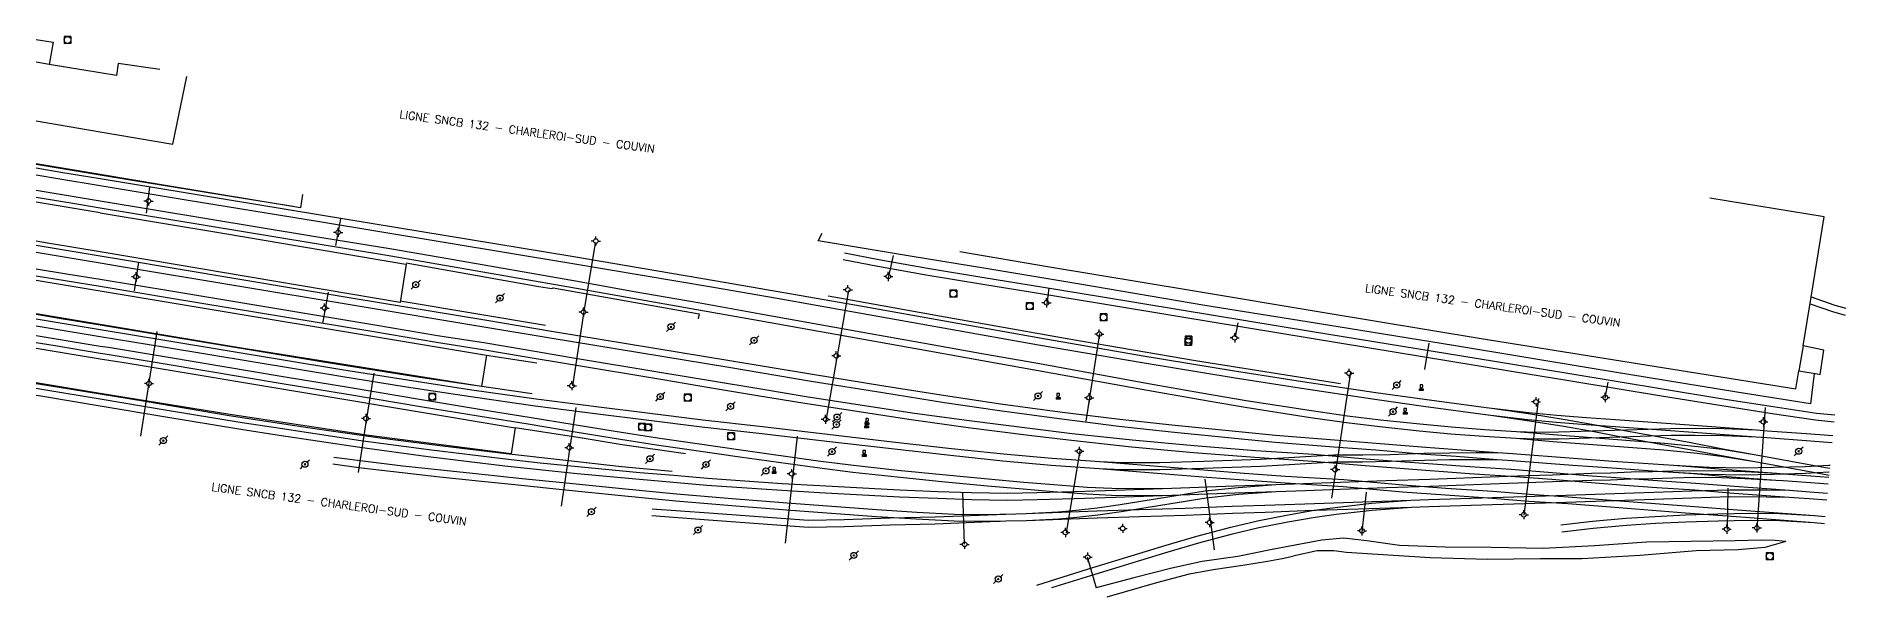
# Model space of a CAD drawing. Header units: millimetres. Extents: x 155000 to 156001, y 121015 to 121765.
# Drawn here: x 155000 to 155395.7, y 121426.9 to 121549.5 of the extents above; entities that cross this region are included whole.
import ezdxf
from ezdxf.enums import TextEntityAlignment as Align

# ---------------------------------------------------------------- set-up
doc = ezdxf.new("R2010")
doc.units = ezdxf.units.MM
doc.layers.get('0').update_dxf_attribs({"linetype": 'CONTINUOUS'})
for name, color, linetype in [('W0101', 7, 'CONTINUOUS'), ('W0104', 1, 'CONTINUOUS'), ('W0211', 2, 'CONTINUOUS'), ('W0214', 2, 'CONTINUOUS'), ('W0420', 7, 'CONTINUOUS'), ('W0438', 7, 'CONTINUOUS'), ('W0473', 7, 'CONTINUOUS'), ('W0610', 7, 'CONTINUOUS'), ('W0611', 7, 'CONTINUOUS'), ('W0700', 7, 'CONTINUOUS'), ('W0710', 7, 'CONTINUOUS'), ('W0989', 7, 'CONTINUOUS')]:
    doc.layers.add(name, color=color, linetype=linetype)
doc.styles.get("Standard").update_dxf_attribs({"font": 'romans.shx', "width": 0.85})

# ---------------------------------------------------------------- blocks, each defined once
blk = doc.blocks.new('T610')
for p, q in [((-0.500001, 0), (-1.000002, 0)), ((0, 0.500001), (0, 1.000002)), ((0.500001, 0), (1.000002, 0)), ((0, -0.500001), (0, -1.000002))]:
    blk.add_line(p, q)
blk.add_ellipse((0, 0), major_axis=(-0.353554, 0.353554), ratio=1, start_param=3.926990817, end_param=10.2101761242)
blk = doc.blocks.new('T438')
for p, q in [((-0.4, 0.2), (0.4, 0.2)), ((-0.4, -0.2), (-0.4, 0.2)), ((0.15, 1.1), (-0.3, 1.1)), ((-0.3, 1.1), (-0.3, 0.5)), ((-0.3, 0.5), (0.15, 0.5)), ((0.3, 0.65), (0.3, 0.95)), ((0.4, 0.2), (0.4, -0.2))]:
    blk.add_line(p, q)
at = {"flags": 128}
for points in [[(-0.4, -0.2), (0.4, 0.2)], [(0.4, -0.2), (-0.4, -0.2)]]:
    blk.add_lwpolyline(points, dxfattribs=at)
for centre, major_axis, start_param, end_param in [((0.15, 0.95), (0.106, -0.106), 0.785398, 2.356194), ((0.15, 0.65), (0.106, 0.106), 3.926991, 5.497787)]:
    blk.add_ellipse(centre, major_axis=major_axis, ratio=1, start_param=start_param, end_param=end_param)
blk = doc.blocks.new('T473')
for p, q in [((-0.166667, 0.166667), (0.166667, -0.166667)), ((-0.166667, -0.166667), (0.166667, 0.166667)), ((0.500001, 0.500001), (1.000002, 1.000002)), ((-1.000002, -1.000002), (-0.500001, -0.500001))]:
    blk.add_line(p, q)
blk.add_ellipse((0, 0), major_axis=(0.471405, 0.471405), ratio=1, start_param=5.4977871438, end_param=11.780972451)
blk = doc.blocks.new('T420')
for p, q in [((0.75, 0.75), (-0.75, 0.75)), ((-0.75, 0.75), (-0.75, -0.75)), ((0.75, 0.75), (0.75, -0.75)), ((0.75, -0.75), (-0.75, -0.75))]:
    blk.add_line(p, q)
blk.add_ellipse((0, 0), major_axis=(-0.53, 0.53), ratio=1, start_param=3.926991, end_param=10.210176)

msp = doc.modelspace()

# ---------------------------------------------------------------- linework, layer by layer
at = {"layer": 'W0101'}
for points in [[(155014, 121541.49), (155002.85, 121543.31), (155000, 121543.78)], [(155027.05, 121542.19), (155017.92, 121543.52), (155017.58, 121540.9), (155014, 121541.49)], [(155014, 121528.58), (155029.88, 121525.88), (155032.95, 121540.63), (155032.95, 121540.63), (155032.95, 121540.63)], [(155000, 121530.97), (155014, 121528.58)]]:
    msp.add_lwpolyline(points, dxfattribs=at)
at = {"layer": 'W0104'}
for points in [[(155000, 121548.77), (155003.7, 121548.15), (155002.85, 121543.31)], [(155014, 121519.23), (155000, 121521.58)], [(155058.22, 121514.86), (155057.76, 121511.98), (155027.86, 121516.9), (155014, 121519.23)], [(155014, 121510.86), (155000, 121513.18)], [(155201.98, 121502.44), (155221.55, 121499.07), (155252.39, 121493.97), (155282.05, 121488.99), (155315.96, 121483.42), (155384.76, 121472.38), (155385.44, 121476.34), (155389.4, 121475.65), (155390.08, 121475.53), (155390.88, 121480.85), (155386.38, 121481.77), (155388.12, 121492.45), (155390.98, 121510.01), (155365.92, 121514.07)], [(155014, 121510.86), (155040.78, 121506.42), (155080.41, 121499.7), (155080.86, 121499.62), (155079.58, 121491.26), (155014, 121502.32)], [(155014, 121502.32), (155002.47, 121504.26), (155000, 121504.68)], [(155000, 121496.11), (155014, 121493.79)], [(155014, 121493.79), (155098.47, 121479.77), (155097.34, 121472.93), (155044.44, 121481.38), (155014, 121486.46)], [(155014, 121486.46), (155000, 121488.81)], [(155000, 121481.27), (155014, 121478.97)], [(155386.38, 121481.77), (155385.44, 121476.34)], [(155014, 121478.97), (155019.67, 121478.04), (155061.59, 121471.06), (155104.74, 121463.9), (155103.85, 121458.2), (155072.72, 121462.16), (155041.91, 121466.87), (155014, 121471.4)], [(155014, 121471.4), (155008.74, 121472.26), (155000, 121473.73)]]:
    msp.add_lwpolyline(points, dxfattribs=at)
at = {"layer": 'W0211'}
for points in [[(155274.09, 121438), (155270.27, 121437.27), (155262.77, 121435.75), (155254.95, 121434.68), (155248.32, 121433.19), (155239.99, 121431.07), (155231.75, 121428.88)], [(155382.57, 121439.03), (155380.2, 121439.23), (155377.25, 121439.34), (155371.5, 121439.18), (155352.12, 121438.9), (155340.8, 121438.11), (155329.48, 121437.48), (155318.11, 121437.74), (155308.04, 121437.77), (155298.07, 121438.14), (155290.93, 121439.15), (155285.84, 121439.76), (155281.11, 121439.31), (155274.09, 121438)]]:
    msp.add_lwpolyline(points, dxfattribs=at)
at = {"layer": 'W0214'}
for points in [[(155382.57, 121439.03), (155377.99, 121437.72), (155372.14, 121437.22), (155362.96, 121437), (155350.73, 121435.94), (155337.94, 121435.25), (155328.86, 121435.24), (155317.36, 121435.1), (155304.83, 121435.47), (155286.51, 121436.61), (155283.76, 121437.01), (155280.1, 121436.95), (155274.77, 121435.81)], [(155234.2, 121426.94), (155245.06, 121430.09), (155252.17, 121431.95), (155257.36, 121432.9), (155263.82, 121433.82), (155269.24, 121434.75), (155272.42, 121435.31), (155274.77, 121435.81)]]:
    msp.add_lwpolyline(points, dxfattribs=at)
at = {"layer": 'W0611'}
for points in [[(155024.12, 121510.78), (155024.85, 121516.47)], [(155066.56, 121509.55), (155065.45, 121503.71)], [(155117.32, 121473.04), (155119.82, 121489.28), (155122.33, 121504.2)], [(155187.4, 121501.54), (155186.31, 121496.68)], [(155021.48, 121493.84), (155022.42, 121500.11)], [(155063.84, 121493.53), (155062.61, 121486.67)], [(155177.59, 121493.91), (155172.65, 121465.41)], [(155221.44, 121494.37), (155220.95, 121490.94)], [(155022.85, 121462.04), (155026.44, 121484.95)], [(155229.55, 121465.31), (155232.54, 121484.51)], [(155262.22, 121483.73), (155262.85, 121486.83)], [(155303.63, 121476.58), (155304.58, 121482.4)], [(155073.85, 121475.82), (155072.05, 121465.03), (155070.43, 121454.13)], [(155283.31, 121448.51), (155287.46, 121476.04)], [(155343.06, 121470.32), (155343.74, 121473.83)], [(155328.5, 121470.3), (155325.31, 121444.79)], [(155114.89, 121446.74), (155116.76, 121459.6), (155118.06, 121468.32)], [(155378.08, 121468.33), (155376.25, 121441.71)], [(155166.4, 121462.06), (155163.75, 121438.63)], [(155225.26, 121440.94), (155228.28, 121458.92)], [(155202.99, 121438.43), (155202.61, 121449.81)], [(155255.5, 121452.67), (155257.59, 121437.17)], [(155289.9, 121441.05), (155290.86, 121449.79)], [(155369.82, 121441.67), (155369.97, 121450.7)], [(155229.78, 121435.68), (155231.75, 121428.88)]]:
    msp.add_lwpolyline(points, dxfattribs=at)
at = {"layer": 'W0700'}
for points in [[(155000, 121520.68), (155005.38, 121519.78), (155014, 121518.36)], [(155000, 121519.15), (155005.14, 121518.29), (155014, 121516.83)], [(155014, 121518.36), (155033.04, 121515.21), (155062.19, 121510.43), (155117.13, 121501.36), (155148.34, 121496.08), (155162.25, 121493.68), (155180.25, 121490.52), (155219.45, 121483.52), (155242.07, 121479.62), (155261.99, 121476.34), (155276.86, 121473.99)], [(155014, 121516.83), (155032.79, 121513.71), (155061.95, 121508.94), (155116.88, 121499.87), (155148.09, 121494.59), (155161.99, 121492.19), (155179.98, 121489.03), (155219.19, 121482.04), (155241.81, 121478.13), (155261.75, 121474.84), (155276.64, 121472.5)], [(155000, 121515.8), (155009.58, 121514.23), (155014, 121513.5)], [(155000, 121514.27), (155009.33, 121512.74), (155014, 121511.97)], [(155014, 121513.5), (155060.61, 121505.76), (155077.33, 121503.03), (155089.98, 121500.85), (155118.39, 121495.89), (155130.73, 121493.68), (155144.71, 121491.25), (155158.35, 121488.79), (155182.38, 121484.47), (155195.44, 121482.14), (155207.2, 121480.05), (155218.58, 121478.06), (155243.23, 121473.58), (155254.82, 121471.53), (155264.58, 121469.85), (155278.87, 121467.64)], [(155014, 121511.97), (155060.36, 121504.27), (155077.08, 121501.54), (155089.72, 121499.37), (155118.13, 121494.41), (155130.47, 121492.2), (155144.45, 121489.76), (155158.08, 121487.3), (155182.11, 121482.99), (155195.18, 121480.66), (155206.93, 121478.57), (155218.31, 121476.57), (155242.96, 121472.09), (155254.56, 121470.04), (155264.33, 121468.36), (155278.64, 121466.14)], [(155000, 121503.76), (155014, 121501.45)], [(155000, 121502.23), (155014, 121499.92)], [(155014, 121501.45), (155018.44, 121500.71), (155069.33, 121492.23), (155098.13, 121487.46), (155112.66, 121485.02), (155151.7, 121478.58), (155169.71, 121475.56), (155185.35, 121473.06), (155198.83, 121470.92), (155210.85, 121469.14), (155223.85, 121467.38), (155236.92, 121465.74), (155248.29, 121464.49), (155271, 121462.26), (155283.88, 121461.22)], [(155176.46, 121500.64), (155176.46, 121500.64), (155184.01, 121499.17), (155194.61, 121497.27), (155206.95, 121495.25), (155219.6, 121493.22), (155232.46, 121491.09), (155249.65, 121488.27), (155278.79, 121483.45)], [(155176.76, 121502.1), (155176.76, 121502.1), (155184.28, 121500.65), (155194.87, 121498.76), (155207.19, 121496.74), (155219.84, 121494.71), (155232.7, 121492.58), (155249.9, 121489.76), (155279.04, 121484.94)], [(155000, 121498.65), (155006.61, 121497.55), (155014, 121496.33)], [(155000, 121497.12), (155006.36, 121496.06), (155014, 121494.8)], [(155014, 121499.92), (155018.19, 121499.23), (155069.09, 121490.74), (155097.88, 121485.97), (155112.41, 121483.53), (155151.45, 121477.09), (155169.46, 121474.07), (155185.11, 121471.57), (155198.6, 121469.42), (155210.64, 121467.64), (155223.66, 121465.88), (155236.74, 121464.24), (155248.14, 121462.99), (155270.87, 121460.75), (155283.76, 121459.72)], [(155014, 121496.33), (155029.86, 121493.73), (155074.07, 121486.39), (155087.76, 121484.08), (155097.89, 121482.49), (155106.92, 121480.98), (155117.07, 121479.26), (155137.27, 121475.91), (155147.46, 121474.19), (155158, 121472.46), (155168.33, 121470.74), (155191.55, 121467.16), (155204, 121465.45), (155217.26, 121463.77), (155226.54, 121462.64), (155239.67, 121461.25), (155253.21, 121459.97), (155266.58, 121458.92), (155279.27, 121458.08), (155290.73, 121457.11)], [(155014, 121494.8), (155029.61, 121492.24), (155073.82, 121484.9), (155087.51, 121482.59), (155097.64, 121481), (155106.67, 121479.49), (155116.83, 121477.77), (155137.02, 121474.42), (155147.22, 121472.7), (155157.75, 121470.96), (155168.09, 121469.25), (155191.34, 121465.67), (155203.8, 121463.95), (155217.07, 121462.27), (155226.36, 121461.14), (155239.52, 121459.74), (155253.08, 121458.46), (155266.47, 121457.42), (155279.15, 121456.57), (155290.61, 121455.61)], [(155388.12, 121492.47), (155393.24, 121490.71), (155395.68, 121490.04)], [(155387.88, 121490.96), (155392.8, 121489.26), (155395.5, 121488.52)], [(155000, 121487.69), (155014, 121485.36)], [(155000, 121486.16), (155014, 121483.83)], [(155014, 121485.36), (155028.53, 121482.95), (155066.85, 121476.63), (155081.17, 121474.35), (155095.23, 121472.19), (155109.29, 121470.21), (155122.99, 121468.43), (155133.58, 121467.13), (155145.75, 121465.61), (155158.81, 121464.14), (155173.03, 121462.45), (155187.22, 121460.82), (155200.1, 121459.36), (155211.52, 121458.18), (155222.04, 121457.24), (155231.54, 121456.55), (155232.49, 121456.48), (155248.87, 121455.16), (155256.18, 121454.61), (155264.14, 121453.99), (155273.16, 121453.33), (155285.9, 121452.55)], [(155279.04, 121484.94), (155315.3, 121479.01), (155323.28, 121477.7), (155334.9, 121475.79), (155356.03, 121472.31), (155368.36, 121470.29), (155379.82, 121468.5), (155389.27, 121467.08), (155393.25, 121466.69)], [(155000, 121484.05), (155004.4, 121483.32), (155014, 121481.75)], [(155000, 121482.52), (155004.16, 121481.84), (155014, 121480.22)], [(155014, 121483.83), (155028.28, 121481.46), (155066.61, 121475.14), (155080.94, 121472.86), (155095.01, 121470.7), (155109.08, 121468.71), (155122.8, 121466.93), (155133.4, 121465.63), (155145.58, 121464.11), (155158.63, 121462.64), (155172.85, 121460.95), (155187.05, 121459.32), (155199.94, 121457.86), (155211.37, 121456.68), (155221.92, 121455.73), (155231.42, 121455.05), (155232.4, 121454.97), (155248.75, 121453.65), (155256.06, 121453.1), (155264.03, 121452.49), (155273.06, 121451.82), (155285.77, 121451.05)], [(155014, 121481.75), (155015.8, 121481.46), (155028.47, 121479.37), (155054.02, 121475.06), (155068.76, 121472.65), (155084.71, 121469.98), (155099.14, 121467.58), (155107.8, 121466.21), (155117.63, 121464.57), (155126.59, 121463.11), (155135.88, 121461.67), (155144.51, 121460.42), (155154.1, 121459.04), (155170.98, 121456.68), (155178.74, 121455.71), (155188.38, 121454.63), (155198.16, 121453.65), (155208.16, 121452.71), (155215.95, 121452.01), (155222.49, 121451.46), (155229.79, 121450.93), (155235.18, 121450.68), (155240.4, 121450.62), (155248.31, 121450.69)], [(155278.79, 121483.45), (155315.06, 121477.52), (155323.04, 121476.21), (155334.66, 121474.3), (155355.79, 121470.82), (155368.12, 121468.8), (155379.59, 121467.01), (155389.08, 121465.58), (155393.11, 121465.18)], [(155014, 121480.22), (155015.55, 121479.96), (155028.22, 121477.88), (155053.77, 121473.57), (155068.52, 121471.16), (155084.47, 121468.49), (155098.9, 121466.09)], [(155276.86, 121473.99), (155292.9, 121471.61), (155303.54, 121470.1), (155317.06, 121468.29), (155318.3, 121468.15), (155326.34, 121467.21), (155332.51, 121466.62), (155339.01, 121466.11), (155345.31, 121465.66), (155361.4, 121464.51), (155376.15, 121463.41), (155378.56, 121463.23), (155388.04, 121462.53), (155392.82, 121462.17)], [(155000, 121472.52), (155001.22, 121472.32), (155014, 121470.18)], [(155000, 121470.99), (155000.98, 121470.83), (155014, 121468.65)], [(155014, 121470.18), (155028.17, 121467.82), (155045.01, 121465.05), (155053.36, 121463.76), (155070.98, 121461.12), (155085.88, 121459.12), (155102.61, 121457.07), (155110.22, 121456.25), (155118.42, 121455.41), (155132.02, 121454.11), (155139.44, 121453.49), (155146.78, 121452.88), (155163.14, 121451.72), (155171.38, 121451.25), (155188.8, 121450.33), (155197.21, 121449.97), (155204.51, 121449.74), (155212.41, 121449.59), (155218.79, 121449.7), (155227, 121449.96), (155235.96, 121450.24), (155248.31, 121450.69), (155262.02, 121451.18), (155271.05, 121451.47)], [(155014, 121468.65), (155027.92, 121466.33), (155044.77, 121463.56), (155053.14, 121462.27), (155070.77, 121459.63), (155085.68, 121457.62), (155102.44, 121455.57), (155110.06, 121454.75), (155118.27, 121453.9), (155131.88, 121452.61), (155139.32, 121451.99), (155146.67, 121451.37), (155163.05, 121450.21), (155171.3, 121449.74), (155188.73, 121448.82), (155197.16, 121448.46), (155204.48, 121448.23), (155212.41, 121448.08), (155218.83, 121448.19), (155227.05, 121448.45), (155236.01, 121448.74), (155248.33, 121449.18), (155262.07, 121449.67), (155271.14, 121449.96)], [(155276.64, 121472.5), (155292.68, 121470.12), (155303.33, 121468.6), (155316.87, 121466.79), (155318.08, 121466.65), (155326.18, 121465.71), (155332.38, 121465.12), (155338.89, 121464.6), (155345.21, 121464.15), (155361.29, 121463), (155376.08, 121461.9), (155378.44, 121461.73), (155387.93, 121461.02), (155392.68, 121460.67)], [(155098.9, 121466.09), (155107.56, 121464.72), (155117.39, 121463.08), (155126.36, 121461.62), (155135.66, 121460.18), (155144.29, 121458.93), (155153.88, 121457.55), (155170.78, 121455.18), (155178.57, 121454.21), (155188.22, 121453.13), (155198.02, 121452.15), (155208.02, 121451.21), (155215.82, 121450.51), (155222.37, 121449.95), (155229.7, 121449.43), (155235.14, 121449.18), (155240.4, 121449.1), (155248.33, 121449.18)], [(155278.64, 121466.14), (155286.5, 121465.02), (155293.78, 121464.14), (155302.4, 121463.22), (155309.31, 121462.55), (155316.54, 121462.01), (155323.59, 121461.59), (155331.59, 121460.88), (155355.89, 121459.03), (155363.14, 121458.32), (155368.43, 121457.7), (155375.81, 121456.51)], [(155278.87, 121467.64), (155286.7, 121466.51), (155293.95, 121465.65), (155302.55, 121464.72), (155309.44, 121464.05), (155316.64, 121463.51), (155323.7, 121463.1), (155331.71, 121462.39), (155356.02, 121460.53), (155363.31, 121459.82), (155368.65, 121459.19), (155376.05, 121458)], [(155318.08, 121466.65), (155326.52, 121465.43), (155334.05, 121464.23), (155340.66, 121463.04), (155346.19, 121461.97), (155361.12, 121459.22), (155368.52, 121457.83), (155375.81, 121456.51), (155390.97, 121453.71), (155392.01, 121453.51)], [(155318.3, 121468.15), (155326.75, 121466.92), (155334.31, 121465.71), (155340.93, 121464.52), (155346.47, 121463.46), (155361.39, 121460.71), (155368.79, 121459.31), (155376.05, 121458), (155391.24, 121455.19), (155392.15, 121455.02)], [(155283.88, 121461.22), (155293, 121460.53), (155302.88, 121459.72), (155310.6, 121459.16), (155319.59, 121458.45)], [(155323.59, 121461.59), (155328.13, 121461.44), (155332.93, 121461.45), (155357.39, 121462.24), (155362.77, 121462.29), (155368.94, 121462.22), (155376.08, 121461.9)], [(155323.7, 121463.1), (155328.14, 121462.95), (155332.9, 121462.96), (155357.36, 121463.75), (155362.77, 121463.8), (155368.98, 121463.73), (155376.15, 121463.41)], [(155065.05, 121457.47), (155073.2, 121456.41), (155080.16, 121455.59), (155088.45, 121454.67), (155097.51, 121453.72), (155105.51, 121452.9), (155115.16, 121451.89), (155128.16, 121450.58), (155140, 121449.45), (155153.08, 121448.36), (155165.13, 121447.4), (155183.83, 121446.02), (155192.53, 121445.45), (155200.76, 121445.02), (155205.98, 121444.94), (155210.73, 121444.99), (155211.93, 121445.02), (155216.47, 121445.13), (155231.94, 121445.71), (155241.17, 121446), (155251.21, 121446.29), (155261.52, 121446.72), (155268.64, 121446.96), (155277.4, 121447.28)], [(155232.49, 121456.48), (155237.43, 121456.26), (155245.65, 121456.29), (155255.22, 121456.55), (155267.68, 121457.03), (155283.75, 121457.97)], [(155283.75, 121457.97), (155290.08, 121457.95), (155296.05, 121458.07), (155303.5, 121458.34), (155309.04, 121458.43), (155314.87, 121458.48), (155319.59, 121458.45), (155322.81, 121458.25), (155336.11, 121457.24), (155344.73, 121456.61), (155353.54, 121455.97), (155358.04, 121455.67), (155362.56, 121455.37), (155368.85, 121454.81), (155380.52, 121453.93)], [(155283.76, 121459.72), (155292.88, 121459.03), (155302.77, 121458.21), (155310.49, 121457.65), (155319.48, 121456.95)], [(155283.83, 121456.46), (155290.09, 121456.44), (155296.09, 121456.56), (155303.54, 121456.83), (155309.06, 121456.92), (155314.88, 121456.97), (155319.48, 121456.95), (155322.71, 121456.75), (155336, 121455.74), (155344.62, 121455.1), (155353.44, 121454.47), (155357.94, 121454.17), (155362.44, 121453.86), (155368.73, 121453.31), (155380.41, 121452.43)], [(155290.73, 121457.11), (155298.28, 121456.53), (155313.48, 121455.43), (155322.51, 121454.82), (155331.49, 121454.12), (155339.2, 121453.47), (155347.46, 121452.88), (155354.5, 121452.36), (155362.79, 121451.79), (155371.31, 121451.12), (155383.36, 121450.24), (155387.78, 121449.91), (155391.64, 121449.61)], [(155064.86, 121455.98), (155070.57, 121455.23), (155073.02, 121454.91), (155079.99, 121454.09), (155088.29, 121453.17), (155097.36, 121452.22), (155105.35, 121451.4), (155115.01, 121450.38), (155128.01, 121449.07), (155139.87, 121447.94), (155152.95, 121446.85), (155165.01, 121445.9), (155183.72, 121444.51), (155192.44, 121443.94), (155200.71, 121443.51), (155205.98, 121443.43), (155210.76, 121443.48), (155211.99, 121443.51), (155216.53, 121443.62), (155231.99, 121444.2), (155241.22, 121444.49), (155251.27, 121444.78), (155261.58, 121445.21), (155268.69, 121445.45), (155277.46, 121445.77)], [(155232.4, 121454.97), (155237.4, 121454.75), (155245.67, 121454.78), (155255.27, 121455.04), (155267.76, 121455.52), (155283.83, 121456.46)], [(155283.04, 121451.92), (155295.18, 121452.33), (155304.75, 121452.63), (155319.83, 121453.23), (155325.93, 121453.46), (155331.55, 121453.61), (155340.08, 121453.95), (155344.21, 121454.04), (155348.73, 121454.24), (155353.38, 121454.32), (155357.76, 121454.48), (155362.68, 121454.56), (155368.55, 121454.49), (155373.65, 121454.33), (155380.52, 121453.93), (155382.11, 121453.84), (155390.02, 121453.25), (155391.97, 121453.11)], [(155283.09, 121450.41), (155295.23, 121450.82), (155304.81, 121451.12), (155319.89, 121451.72), (155325.98, 121451.95), (155331.6, 121452.1), (155340.13, 121452.43), (155344.26, 121452.53), (155348.78, 121452.73), (155353.42, 121452.81), (155357.8, 121452.97), (155362.68, 121453.05), (155368.52, 121452.98), (155373.58, 121452.82), (155380.41, 121452.43), (155382.01, 121452.33), (155389.91, 121451.74), (155391.83, 121451.6)], [(155290.61, 121455.61), (155298.17, 121455.03), (155313.38, 121453.92), (155322.39, 121453.32), (155331.37, 121452.61), (155339.08, 121451.96), (155347.35, 121451.37), (155354.39, 121450.85), (155362.67, 121450.29), (155371.19, 121449.61), (155383.3, 121448.73), (155387.67, 121448.41), (155391.5, 121448.11)], [(155357.94, 121454.17), (155365.74, 121453.74), (155373.01, 121453.62), (155379.96, 121453.73), (155386.86, 121453.94), (155392, 121454.22), (155392.07, 121454.22)], [(155358.04, 121455.67), (155365.8, 121455.25), (155373.01, 121455.13), (155379.92, 121455.24), (155386.79, 121455.45), (155391.94, 121455.73), (155392.22, 121455.74)], [(155216.47, 121445.13), (155223.47, 121445.51), (155227.42, 121445.88), (155231.96, 121446.37), (155237, 121447.09), (155255.61, 121450.07), (155262.84, 121450.86), (155271.05, 121451.47), (155283.04, 121451.92)], [(155216.53, 121443.62), (155223.58, 121444.01), (155227.57, 121444.37), (155232.15, 121444.88), (155237.23, 121445.59), (155255.81, 121448.58), (155262.98, 121449.36), (155271.14, 121449.96), (155277.52, 121450.2), (155283.09, 121450.41)], [(155277.4, 121447.28), (155300.6, 121448.07), (155304.49, 121448.2), (155332.33, 121449.04), (155353.7, 121449.81), (155361.98, 121450.08), (155370.33, 121450.34), (155378.43, 121450.33), (155383.36, 121450.24)], [(155277.46, 121445.77), (155300.68, 121446.56), (155304.54, 121446.69), (155332.38, 121447.53), (155353.76, 121448.3), (155362.03, 121448.57), (155370.35, 121448.83), (155378.41, 121448.82), (155383.3, 121448.73)], [(155285.77, 121451.05), (155298.71, 121449.91), (155308.12, 121449.2), (155318.4, 121448.49), (155326.38, 121447.87), (155334.89, 121447.32), (155344.26, 121446.57), (155360.59, 121445.31), (155373.74, 121444.31), (155388.74, 121443.16), (155391.02, 121442.99)], [(155285.9, 121452.55), (155298.84, 121451.41), (155308.23, 121450.7), (155318.51, 121450), (155326.49, 121449.38), (155335, 121448.82), (155344.37, 121448.08), (155360.71, 121446.82), (155373.86, 121445.81), (155388.83, 121444.67), (155391.16, 121444.49)], [(155134.71, 121446.19), (155147.11, 121445.28), (155168.88, 121443.65), (155176.68, 121443.84), (155186.67, 121444.16), (155196.53, 121444.39), (155211.93, 121445.02)], [(155218.78, 121429.5), (155230.12, 121433.05), (155241.07, 121436.37), (155247.05, 121438.22), (155253.77, 121440.18), (155261.23, 121442.16), (155267.04, 121443.53), (155273.4, 121444.79), (155279.42, 121445.84), (155284.03, 121446.48), (155291.95, 121447.38), (155300.6, 121448.07)], [(155222.08, 121428.95), (155230.57, 121431.61), (155241.51, 121434.92), (155247.48, 121436.78), (155254.18, 121438.73), (155261.59, 121440.69), (155267.36, 121442.06), (155273.68, 121443.31), (155279.65, 121444.34), (155284.22, 121444.98), (155292.1, 121445.87), (155300.68, 121446.56)], [(155333.39, 121442.66), (155340.28, 121443.45), (155347.58, 121444.1), (155354.01, 121444.51), (155360.66, 121444.83), (155367.71, 121445.08), (155374.72, 121445.2), (155381.28, 121445.11), (155388.83, 121444.67)], [(155134.6, 121444.69), (155147, 121443.78), (155168.84, 121442.14), (155176.73, 121442.33), (155186.72, 121442.65), (155196.58, 121442.88), (155211.99, 121443.51)], [(155333.56, 121441.16), (155340.43, 121441.95), (155347.69, 121442.59), (155354.1, 121443.01), (155360.72, 121443.32), (155367.75, 121443.57), (155374.73, 121443.69), (155381.22, 121443.6), (155388.74, 121443.16)]]:
    msp.add_lwpolyline(points, dxfattribs=at)
at = {"layer": 'W0710'}
for points in [[(155014, 121519.09), (155000, 121521.44)], [(155056.2, 121512.23), (155043.46, 121514.27), (155021.07, 121517.91), (155014, 121519.09)], [(155388.74, 121475.76), (155387.97, 121469.14), (155371.88, 121471.69), (155340.69, 121476.77), (155309.88, 121481.83), (155279.73, 121486.77), (155255.55, 121490.63), (155228.18, 121495.26), (155207.67, 121498.69), (155191.55, 121501.28), (155170.96, 121504.71), (155171.82, 121506.42)], [(155080.93, 121499.95), (155109.91, 121494.79), (155112.77, 121494.32), (155113.02, 121494.48), (155144.96, 121488.79), (155144.73, 121487.7)], [(155285.19, 121473.51), (155253.52, 121478.53), (155226.19, 121483.18), (155197.53, 121488.27), (155176.86, 121491.97), (155173.14, 121492.63), (155173.14, 121492.63)], [(155014, 121486.29), (155005.04, 121487.76), (155000, 121488.6)], [(155111.34, 121486.23), (155079.62, 121491.56)], [(155108.46, 121471.27), (155083.92, 121474.85), (155062.84, 121478.24), (155014, 121486.29)], [(155098.47, 121479.77), (155109.43, 121478.05)], [(155014, 121471.22), (155004.61, 121472.75), (155000, 121473.51)], [(155139.04, 121454.35), (155127.98, 121455.36), (155115.15, 121456.79), (155102.77, 121458.17), (155088.83, 121459.84), (155075.69, 121461.51), (155059.88, 121463.78), (155042.16, 121466.5), (155023.82, 121469.63), (155014, 121471.22)], [(155104.71, 121463.91), (155119.39, 121461.67), (155128.1, 121460.22), (155141.96, 121458.22)]]:
    msp.add_lwpolyline(points, dxfattribs=at)

# ---------------------------------------------------------------- block references
at = {"layer": 'W0420'}
for p in [(155006.86, 121548.64), (155200.55, 121493.18), (155217.21, 121490.45), (155233.37, 121488.01), (155251.89, 121482.63), (155251.95, 121483.12), (155086.59, 121470.65), (155142.45, 121470.44), (155132.47, 121464.07), (155133.77, 121463.95), (155151.93, 121462), (155379.03, 121435.8)]:
    msp.add_blockref('T420', p, dxfattribs=at)
at = {"layer": 'W0438'}
for p in [(155302.89, 121472.19), (155223.46, 121470.3), (155181.58, 121464.09), (155181.69, 121464.79), (155299.35, 121467.02), (155181.06, 121457.82), (155161.36, 121454.1)]:
    msp.add_blockref('T438', p, dxfattribs=at)
at = {"layer": 'W0473'}
for p in [(155083, 121495.16), (155101.41, 121492.22), (155138.81, 121485.95), (155156.98, 121482.98), (155297.49, 121473.23), (155136.45, 121470.69), (155151.82, 121468.57), (155219.06, 121470.84), (155174.98, 121464.59), (155175.13, 121466.22), (155296.68, 121467.43), (155027.8, 121461.09), (155058.76, 121455.9), (155134.21, 121457.1), (155146.44, 121455.85), (155174.01, 121458.68), (155385.36, 121458.74), (155159.55, 121454.46), (155121.41, 121445.51), (155144.69, 121441.52), (155178.78, 121435.98), (155210.35, 121430.83)]:
    msp.add_blockref('T473', p, dxfattribs=at)
at = {"layer": 'W0610'}
for p in [(155024.56, 121513.44), (155066.02, 121506.59), (155122.37, 121504.7), (155021.83, 121496.88), (155186.32, 121496.94), (155177.47, 121494.03), (155063.07, 121490.05), (155119.68, 121489.18), (155220.9, 121491.2), (155232.44, 121484.35), (155262.05, 121483.54), (155174.95, 121479.6), (155287.07, 121475.78), (155024.66, 121473.58), (155117.12, 121473.07), (155230.22, 121470.43), (155327.94, 121469.54), (155343.09, 121470.48), (155072.13, 121465.89), (155172.61, 121465.72), (155377.65, 121465.17), (155116.57, 121459.52), (155228.1, 121458.73), (155165.21, 121453.81), (155284.01, 121454.73), (155325.27, 121444.87), (155225.04, 121441), (155237.57, 121441.88), (155256.58, 121443.18), (155289.89, 121441.33), (155369.64, 121441.71), (155376.22, 121441.98), (155202.99, 121438.4), (155229.91, 121435.6)]:
    msp.add_blockref('T610', p, dxfattribs=at)

# ---------------------------------------------------------------- texts
at = {"layer": 'W0989'}
for p in [(155079.48, 121532.43), (155290.64, 121494.42), (155038.37, 121450.99)]:
    msp.add_text('LIGNE SNCB 132 - CHARLEROI-SUD - COUVIN', height=1.75, rotation=352.2192, dxfattribs=at).set_placement(p, align=Align.MIDDLE_LEFT)

doc.saveas('drawing.dxf')
